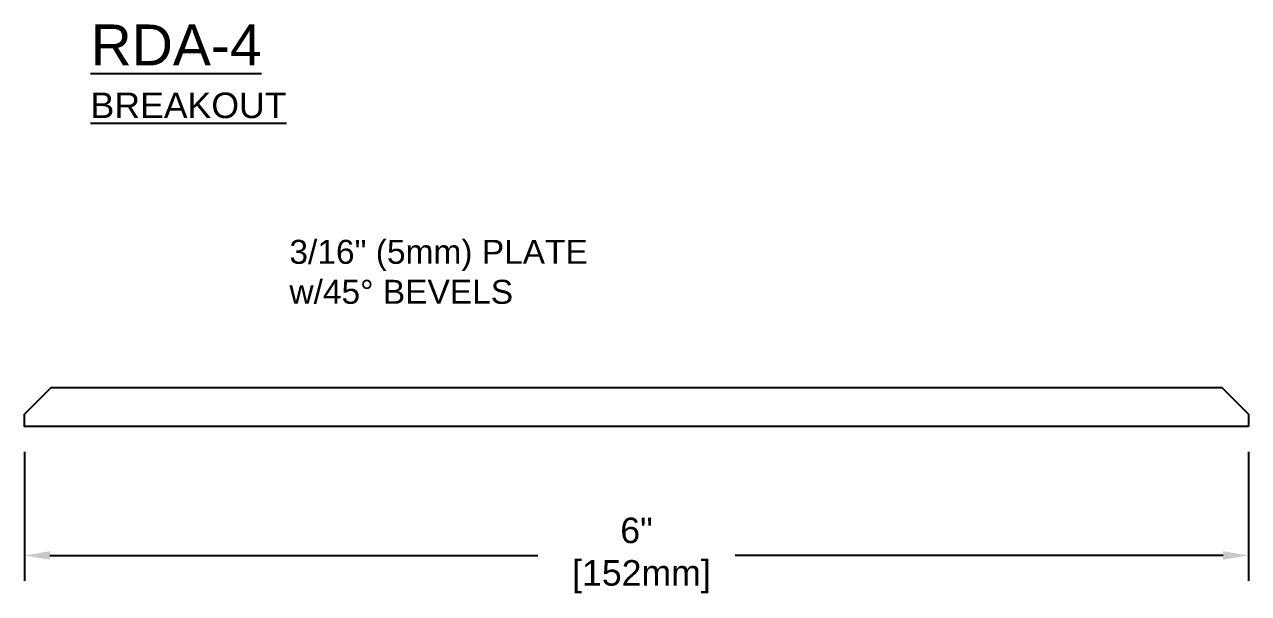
# Model space of a CAD drawing. Header units: inches. Extents: x 1.8 to 35.6, y -0.7 to 7.4.
# Drawn here: x 29.64 to 35.64, y 2.11 to 4.9 of the extents above; entities that cross this region are included whole.
import ezdxf

# ---------------------------------------------------------------- set-up
doc = ezdxf.new("R2010")
doc.units = ezdxf.units.IN
doc.header["$MEASUREMENT"] = 0
doc.layers.add('Dimensions', color=3, linetype='Continuous')
doc.layers.add('TEXT', color=2, linetype='Continuous')
doc.styles.add('ARIAL', font='arial.ttf')
doc.dimstyles.new('Arial', dxfattribs={"dimtxt": 0.1875, "dimasz": 0.1875, "dimexe": 0.1875, "dimexo": 0.1875, "dimgap": 0.1875, "dimtad": 0, "dimtih": 1, "dimtoh": 1, "dimdec": 4, "dimzin": 3, "dimdsep": 46, "dimlunit": 4, "dimtxsty": 'ARIAL', "dimcen": 0.1875, "dimadec": 0, "dimazin": 0, "dimtfac": 1, "dimtdec": 4, "dimtofl": 0, "dimtmove": 0, "dimatfit": 3, "dimfxl": 0, "dimfrac": 2, "dimtolj": 1, "dimtzin": 0, "dimarcsym": 0})

# ---------------------------------------------------------------- blocks, each defined once
blk = doc.blocks.new('*D18')
at = {"layer": 'Defpoints', "color": 0}
for p in [(29.6434, 2.9328), (35.6434, 2.9328), (35.6434, 2.3004)]:
    blk.add_point(p, dxfattribs=at)
at = {"layer": 'Dimensions', "color": 0, "lineweight": -2}
for p, q in [((29.6434, 2.8078), (29.6434, 2.1754)), ((35.6434, 2.8078), (35.6434, 2.1754)), ((29.7684, 2.3004), (32.1601, 2.3004)), ((35.5184, 2.3004), (33.1266, 2.3004))]:
    blk.add_line(p, q, dxfattribs=at)
at = {"layer": 'Dimensions', "color": 0}
for points in [[(29.7684, 2.3213), (29.7684, 2.2796), (29.6434, 2.3004)], [(35.5184, 2.3213), (35.5184, 2.2796), (35.6434, 2.3004)]]:
    blk.add_solid(points, dxfattribs=at)
at = {"layer": 'Dimensions', "color": 0, "insert": (32.6434, 2.3004), "char_height": 0.125, "attachment_point": 5, "style": 'ARIAL'}
blk.add_mtext('\\A1;6"\\P [152mm]', dxfattribs=at)

msp = doc.modelspace()

# ---------------------------------------------------------------- linework, layer by layer
msp.add_lwpolyline([(35.64337, 2.93279), (29.64337, 2.93279), (29.64337, 2.99279), (29.77337, 3.12279), (35.51337, 3.12279), (35.64337, 2.99279), (35.64337, 2.93279)])

# ---------------------------------------------------------------- texts
at = {"layer": 'TEXT', "insert": (29.96732, 4.90135), "char_height": 0.2, "width": 4.1875, "attachment_point": 1, "style": 'ARIAL'}
msp.add_mtext('{\\LRDA-4\\P\\H0.625x;BREAKOUT}', dxfattribs=at)
at = {"layer": 'TEXT', "insert": (30.94204, 3.84646), "char_height": 0.1175, "attachment_point": 1, "style": 'ARIAL'}
msp.add_mtext('3/16" (5mm) PLATE\\Pw/45° BEVELS', dxfattribs=at)

# ---------------------------------------------------------------- dimensions: what is measured, and where the dimension line sits
at = {"layer": 'Dimensions'}
dim = msp.add_linear_dim(base=(35.64337, 2.30043), p1=(29.64337, 2.93279), p2=(35.64337, 2.93279), dimstyle='Arial', override={"dimpost": '\\X'}, dxfattribs=at)
dim.commit()
dim.dimension.update_dxf_attribs({"geometry": '*D18', "text_midpoint": (32.64337, 2.30043), "dimtype": 160})

doc.saveas('drawing.dxf')
